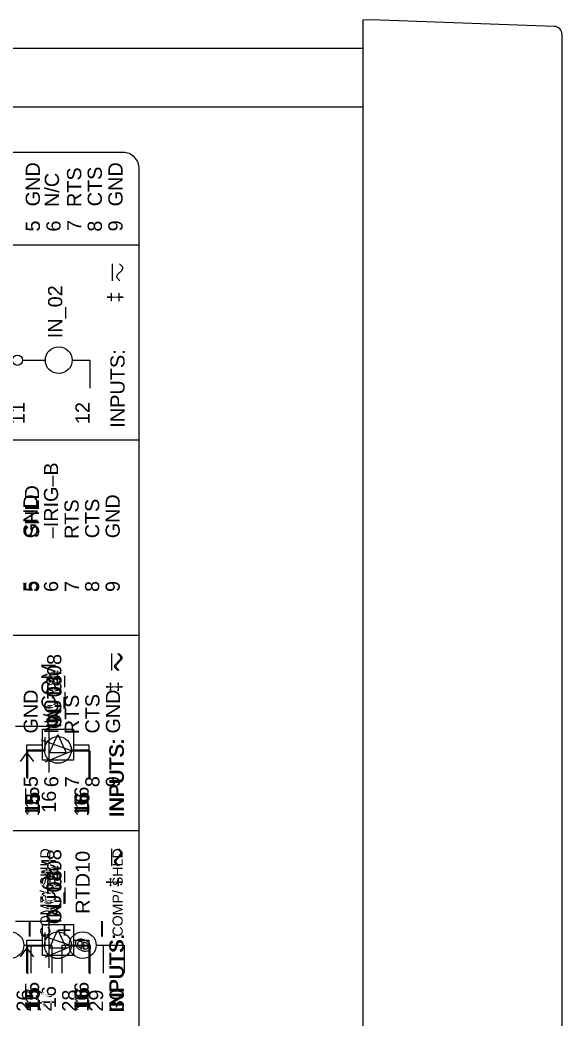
# Model space of a CAD drawing. Extents: x 0 to 24, y 0 to 18.
# Drawn here: x 12.953 to 15.577, y 4.154 to 8.989 of the extents above; entities that cross this region are included whole.
import ezdxf

# ---------------------------------------------------------------- set-up
doc = ezdxf.new("R2010")
doc.units = 0
doc.header["$MEASUREMENT"] = 0
for name, color, linetype in [('1_01__0-__NONE__EIA-232', 7, 'CONTINUOUS'), ('1_02__1-__NONE__EIA-485', 7, 'CONTINUOUS'), ('1_03__2-___1__10-100BASE-T', 7, 'CONTINUOUS'), ('1_04__3-___1__10-100BASE-T', 7, 'CONTINUOUS'), ('1_05__4-___1__100BASE-FX_M', 7, 'CONTINUOUS'), ('1_06__6-___2__10-100BASE-T', 7, 'CONTINUOUS'), ('1_07__8-___2__100BASE-FX_M', 7, 'CONTINUOUS'), ('2_02__A-__SERIAL_COMMUNICA', 7, 'CONTINUOUS'), ('2_03__B-___3__DI___4__DO__', 7, 'CONTINUOUS'), ('2_04__1-___4__DI___4__DO_E', 7, 'CONTINUOUS'), ('2_05__C-___4__DI___4__DO_F', 7, 'CONTINUOUS'), ('2_06__D-___4__DI___3__DO_E', 7, 'CONTINUOUS'), ('2_07__2A___8__DO__ELECTROM', 7, 'CONTINUOUS'), ('2_08__2B___8__DO__ELECTROM', 7, 'CONTINUOUS'), ('2_09__2C___8__DO_ELECTROME', 7, 'CONTINUOUS'), ('2_10__2D___8__DO_ELECTROME', 7, 'CONTINUOUS'), ('2_11__2G___8__DO_ELECTROME', 7, 'CONTINUOUS'), ('2_12__3-___8__DI', 7, 'CONTINUOUS'), ('2_13__4-___14__DI', 7, 'CONTINUOUS'), ('2_14__6-___4__AI___4__AO__', 7, 'CONTINUOUS'), ('3_02__B-___3__DI___4__DO__', 7, 'CONTINUOUS'), ('3_03__1-___4__DI___4__DO_E', 7, 'CONTINUOUS'), ('3_04__C-___4__DI___4__DO_F', 7, 'CONTINUOUS'), ('3_05__D-___4__DI___3__DO_E', 7, 'CONTINUOUS'), ('3_06__2A___8__DO__ELECTROM', 7, 'CONTINUOUS'), ('3_07__2B___8__DO__ELECTROM', 7, 'CONTINUOUS'), ('3_08__2C___8__DO_ELECTROME', 7, 'CONTINUOUS'), ('3_09__2D___8__DO_ELECTROME', 7, 'CONTINUOUS'), ('3_10__2G___8__DO_ELECTROME', 7, 'CONTINUOUS'), ('3_11__3-___8__DI', 7, 'CONTINUOUS'), ('3_12__4-___14__DI', 7, 'CONTINUOUS'), ('3_13__6-___4__AI___4__AO__', 7, 'CONTINUOUS'), ('3_14__9-___10__RTD_INPUTS', 7, 'CONTINUOUS'), ('5_00_____DWG', 7, 'CONTINUOUS')]:
    doc.layers.add(name, color=color, linetype=linetype)
doc.styles.add('ARIAL', font='arial.ttf')

msp = doc.modelspace()

# ---------------------------------------------------------------- linework, layer by layer
at = {"layer": '2_03__B-___3__DI___4__DO__'}
for points in [[(13.3975, 5.8404), (13.3975, 5.9234)], [(12.9864, 5.3214), (12.9864, 5.4564), (13.0715, 5.4564)], [(13.2015, 5.4564), (13.2865, 5.4564), (13.2865, 5.3214)]]:
    msp.add_lwpolyline(points, dxfattribs=at)
msp.add_lwpolyline([(13.4328, 5.8404), (13.4191, 5.8544, -0.328455), (13.4211, 5.8704), (13.4433, 5.8927, 0.339292), (13.4454, 5.9086), (13.4309, 5.9234)], format="xyb", dxfattribs=at)
msp.add_circle((13.1365, 5.4564), 0.065, dxfattribs=at)
at = {"layer": '2_04__1-___4__DI___4__DO_E'}
for points in [[(13.3975, 5.8404), (13.3975, 5.9234)], [(12.9863, 5.3214), (12.9863, 5.4564), (13.0715, 5.4564)], [(13.2015, 5.4564), (13.2865, 5.4564), (13.2865, 5.3214)]]:
    msp.add_lwpolyline(points, dxfattribs=at)
msp.add_lwpolyline([(13.4328, 5.8404), (13.4191, 5.8544, -0.328455), (13.4211, 5.8704), (13.4433, 5.8927, 0.339292), (13.4454, 5.9086), (13.4309, 5.9234)], format="xyb", dxfattribs=at)
msp.add_lwpolyline([(13.1365, 5.5214), (13.1496, 5.52), (13.1618, 5.5163), (13.1729, 5.5103), (13.1825, 5.5023), (13.1904, 5.4927), (13.1964, 5.4817), (13.2002, 5.4695), (13.2015, 5.4564), (13.2002, 5.4433), (13.1964, 5.4311), (13.1904, 5.42), (13.1825, 5.4104), (13.1729, 5.4025), (13.1618, 5.3965), (13.1496, 5.3927), (13.1365, 5.3914), (13.1234, 5.3927), (13.1112, 5.3965), (13.1002, 5.4025), (13.0906, 5.4104), (13.0826, 5.42), (13.0766, 5.4311), (13.0729, 5.4433), (13.0715, 5.4564), (13.0729, 5.4695), (13.0766, 5.4817), (13.0826, 5.4927), (13.0906, 5.5023), (13.1002, 5.5103), (13.1112, 5.5163), (13.1234, 5.52)], close=True, dxfattribs=at)
msp.add_circle((13.1365, 5.4564), 0.065, dxfattribs=at)
at = {"layer": '2_05__C-___4__DI___4__DO_F'}
for points in [[(13.3975, 5.8403), (13.3975, 5.9233)], [(12.9863, 5.3213), (12.9863, 5.4563), (13.0715, 5.4563)], [(13.2015, 5.4563), (13.2865, 5.4563), (13.2865, 5.3213)]]:
    msp.add_lwpolyline(points, dxfattribs=at)
msp.add_lwpolyline([(13.4265, 5.8403), (13.4127, 5.8544, -0.328455), (13.4148, 5.8703), (13.4369, 5.8926, 0.339292), (13.439, 5.9085), (13.4245, 5.9233)], format="xyb", dxfattribs=at)
msp.add_circle((13.1363, 5.4563), 0.065, dxfattribs=at)
at = {"layer": '2_06__D-___4__DI___3__DO_E'}
for points in [[(13.3975, 5.8404), (13.3975, 5.9234)], [(12.9863, 5.3214), (12.9863, 5.4564), (13.0715, 5.4564)], [(13.2015, 5.4564), (13.2865, 5.4564), (13.2865, 5.3214)]]:
    msp.add_lwpolyline(points, dxfattribs=at)
msp.add_lwpolyline([(13.4265, 5.8404), (13.4127, 5.8544, -0.328455), (13.4148, 5.8704), (13.437, 5.8927, 0.339292), (13.439, 5.9086), (13.4245, 5.9234)], format="xyb", dxfattribs=at)
msp.add_circle((13.1363, 5.4564), 0.065, dxfattribs=at)
at = {"layer": '2_07__2A___8__DO__ELECTROM'}
for points in [[(12.9903, 5.3175), (12.9903, 5.4525), (13.0754, 5.4525)], [(13.0754, 5.3988), (13.2054, 5.4525), (13.2904, 5.4525), (13.2904, 5.3175)]]:
    msp.add_lwpolyline(points, dxfattribs=at)
at = {"layer": '2_08__2B___8__DO__ELECTROM'}
for points in [[(12.9903, 5.3175), (12.9903, 5.4525), (13.0754, 5.4525), (13.0754, 5.5175)], [(13.0554, 5.505), (13.2054, 5.4525), (13.2904, 5.4525), (13.2904, 5.3175)]]:
    msp.add_lwpolyline(points, dxfattribs=at)
at = {"layer": '2_09__2C___8__DO_ELECTROME'}
for points in [[(12.9903, 5.3175), (12.9903, 5.4525), (13.0754, 5.4525), (13.0754, 5.5175)], [(13.0554, 5.505), (13.2054, 5.4525), (13.2904, 5.4525), (13.2904, 5.3175)]]:
    msp.add_lwpolyline(points, dxfattribs=at)
at = {"layer": '2_10__2D___8__DO_ELECTROME'}
for points in [[(12.9903, 5.3175), (12.9903, 5.4525), (13.0754, 5.4525), (13.0754, 5.5175)], [(13.0554, 5.505), (13.2054, 5.4525), (13.2904, 5.4525), (13.2904, 5.3175)]]:
    msp.add_lwpolyline(points, dxfattribs=at)
at = {"layer": '2_11__2G___8__DO_ELECTROME'}
for points in [[(12.9903, 5.3175), (12.9903, 5.4525), (13.0754, 5.4525), (13.0754, 5.5175)], [(13.0554, 5.505), (13.2054, 5.4525), (13.2904, 5.4525), (13.2904, 5.3175)]]:
    msp.add_lwpolyline(points, dxfattribs=at)
at = {"layer": '2_12__3-___8__DI'}
for points in [[(13.3977, 5.8404), (13.3977, 5.9234)], [(12.9865, 5.3214), (12.9865, 5.4564), (13.0715, 5.4564)], [(13.2015, 5.4564), (13.2865, 5.4564), (13.2865, 5.3214)]]:
    msp.add_lwpolyline(points, dxfattribs=at)
msp.add_lwpolyline([(13.4267, 5.8404), (13.4129, 5.8544, -0.328455), (13.415, 5.8704), (13.4372, 5.8927, 0.339292), (13.4392, 5.9086), (13.4247, 5.9234)], format="xyb", dxfattribs=at)
msp.add_circle((13.1365, 5.4564), 0.065, dxfattribs=at)
at = {"layer": '2_13__4-___14__DI'}
for points in [[(13.3975, 5.8404), (13.3975, 5.9234)], [(12.9304, 5.5719), (13.0929, 5.5719), (13.0929, 5.3469)]]:
    msp.add_lwpolyline(points, dxfattribs=at)
msp.add_lwpolyline([(13.4265, 5.8404), (13.4127, 5.8544, -0.328455), (13.4148, 5.8704), (13.4369, 5.8927, 0.339292), (13.439, 5.9086), (13.4245, 5.9234)], format="xyb", dxfattribs=at)
at = {"layer": '2_14__6-___4__AI___4__AO__'}
for points in [[(13.2113, 5.5564), (13.2113, 5.4064), (13.0614, 5.4064), (13.0614, 5.5564), (13.2113, 5.5564)], [(13.1763, 5.4414), (13.0963, 5.4414), (13.1363, 5.5314), (13.1763, 5.4414)], [(12.9863, 5.3464), (12.9863, 5.4814), (13.0613, 5.4814)], [(13.2114, 5.4814), (13.2865, 5.4814), (13.2865, 5.3464)], [(12.9551, 5.4002), (12.9863, 5.4414), (13.0175, 5.4002)]]:
    msp.add_lwpolyline(points, dxfattribs=at)
at = {"layer": '3_02__B-___3__DI___4__DO__'}
for points in [[(13.3975, 4.8954), (13.3975, 4.9783)], [(12.9864, 4.3764), (12.9864, 4.5114), (13.0715, 4.5114)], [(13.2015, 4.5114), (13.2865, 4.5114), (13.2865, 4.3764)]]:
    msp.add_lwpolyline(points, dxfattribs=at)
msp.add_lwpolyline([(13.4328, 4.8954), (13.4191, 4.9094, -0.328455), (13.4211, 4.9254), (13.4433, 4.9476, 0.339292), (13.4454, 4.9636), (13.4309, 4.9784)], format="xyb", dxfattribs=at)
msp.add_circle((13.1365, 4.5114), 0.065, dxfattribs=at)
at = {"layer": '3_03__1-___4__DI___4__DO_E'}
for points in [[(13.3975, 4.8954), (13.3975, 4.9783)], [(12.9863, 4.3764), (12.9863, 4.5114), (13.0715, 4.5114)], [(13.2015, 4.5114), (13.2865, 4.5114), (13.2865, 4.3764)]]:
    msp.add_lwpolyline(points, dxfattribs=at)
msp.add_lwpolyline([(13.4328, 4.8954), (13.4191, 4.9094, -0.328455), (13.4211, 4.9254), (13.4433, 4.9476, 0.339292), (13.4454, 4.9636), (13.4309, 4.9784)], format="xyb", dxfattribs=at)
msp.add_lwpolyline([(13.1365, 4.5763), (13.1496, 4.575), (13.1618, 4.5712), (13.1729, 4.5652), (13.1825, 4.5573), (13.1904, 4.5477), (13.1964, 4.5366), (13.2002, 4.5244), (13.2015, 4.5113), (13.2002, 4.4982), (13.1964, 4.486), (13.1904, 4.475), (13.1825, 4.4654), (13.1729, 4.4574), (13.1618, 4.4515), (13.1496, 4.4477), (13.1365, 4.4463), (13.1234, 4.4477), (13.1112, 4.4515), (13.1002, 4.4574), (13.0906, 4.4654), (13.0826, 4.475), (13.0766, 4.486), (13.0729, 4.4982), (13.0715, 4.5113), (13.0729, 4.5244), (13.0766, 4.5366), (13.0826, 4.5477), (13.0906, 4.5573), (13.1002, 4.5652), (13.1112, 4.5712), (13.1234, 4.575)], close=True, dxfattribs=at)
msp.add_circle((13.1365, 4.5114), 0.065, dxfattribs=at)
at = {"layer": '3_04__C-___4__DI___4__DO_F'}
for points in [[(13.3975, 4.8953), (13.3975, 4.9783)], [(12.9863, 4.3763), (12.9863, 4.5113), (13.0715, 4.5113)], [(13.2015, 4.5113), (13.2865, 4.5113), (13.2865, 4.3763)]]:
    msp.add_lwpolyline(points, dxfattribs=at)
msp.add_lwpolyline([(13.4265, 4.8953), (13.4127, 4.9093, -0.328455), (13.4148, 4.9253), (13.4369, 4.9476, 0.339292), (13.439, 4.9635), (13.4245, 4.9783)], format="xyb", dxfattribs=at)
msp.add_circle((13.1363, 4.5113), 0.065, dxfattribs=at)
at = {"layer": '3_05__D-___4__DI___3__DO_E'}
for points in [[(13.3975, 4.8954), (13.3975, 4.9783)], [(12.9863, 4.3764), (12.9863, 4.5114), (13.0715, 4.5114)], [(13.2015, 4.5114), (13.2865, 4.5114), (13.2865, 4.3764)]]:
    msp.add_lwpolyline(points, dxfattribs=at)
msp.add_lwpolyline([(13.4265, 4.8954), (13.4127, 4.9094, -0.328455), (13.4148, 4.9253), (13.4369, 4.9476, 0.339292), (13.439, 4.9636), (13.4245, 4.9783)], format="xyb", dxfattribs=at)
msp.add_circle((13.1363, 4.5114), 0.065, dxfattribs=at)
at = {"layer": '3_06__2A___8__DO__ELECTROM'}
for points in [[(12.9903, 4.3725), (12.9903, 4.5075), (13.0754, 4.5075)], [(13.0754, 4.4538), (13.2054, 4.5075), (13.2904, 4.5075), (13.2904, 4.3725)]]:
    msp.add_lwpolyline(points, dxfattribs=at)
at = {"layer": '3_07__2B___8__DO__ELECTROM'}
for points in [[(12.9903, 4.3724), (12.9903, 4.5075), (13.0754, 4.5075), (13.0754, 4.5724)], [(13.0554, 4.56), (13.2054, 4.5074), (13.2904, 4.5075), (13.2904, 4.3725)]]:
    msp.add_lwpolyline(points, dxfattribs=at)
at = {"layer": '3_08__2C___8__DO_ELECTROME'}
for points in [[(12.9903, 4.3724), (12.9903, 4.5075), (13.0754, 4.5075), (13.0754, 4.5724)], [(13.0554, 4.56), (13.2054, 4.5074), (13.2904, 4.5075), (13.2904, 4.3725)]]:
    msp.add_lwpolyline(points, dxfattribs=at)
at = {"layer": '3_09__2D___8__DO_ELECTROME'}
for points in [[(12.9903, 4.3724), (12.9903, 4.5075), (13.0754, 4.5075), (13.0754, 4.5724)], [(13.0554, 4.56), (13.2054, 4.5074), (13.2904, 4.5075), (13.2904, 4.3725)]]:
    msp.add_lwpolyline(points, dxfattribs=at)
at = {"layer": '3_10__2G___8__DO_ELECTROME'}
for points in [[(12.9902, 4.3724), (12.9902, 4.5075), (13.0753, 4.5075), (13.0753, 4.5724)], [(13.0553, 4.56), (13.2054, 4.5074), (13.2903, 4.5075), (13.2903, 4.3725)]]:
    msp.add_lwpolyline(points, dxfattribs=at)
at = {"layer": '3_11__3-___8__DI'}
for points in [[(13.3977, 4.8954), (13.3977, 4.9783)], [(12.9865, 4.3764), (12.9865, 4.5114), (13.0715, 4.5114)], [(13.2015, 4.5114), (13.2865, 4.5114), (13.2865, 4.3764)]]:
    msp.add_lwpolyline(points, dxfattribs=at)
msp.add_lwpolyline([(13.4267, 4.8954), (13.4129, 4.9094, -0.328455), (13.415, 4.9253), (13.4372, 4.9476, 0.339292), (13.4392, 4.9636), (13.4247, 4.9783)], format="xyb", dxfattribs=at)
msp.add_circle((13.1365, 4.5114), 0.065, dxfattribs=at)
at = {"layer": '3_12__4-___14__DI'}
for points in [[(13.3975, 4.8954), (13.3975, 4.9783)], [(12.9304, 4.6268), (13.0929, 4.6268), (13.0929, 4.4018)]]:
    msp.add_lwpolyline(points, dxfattribs=at)
msp.add_lwpolyline([(13.4265, 4.8954), (13.4127, 4.9094, -0.328455), (13.4148, 4.9253), (13.4369, 4.9476, 0.339292), (13.439, 4.9636), (13.4245, 4.9783)], format="xyb", dxfattribs=at)
at = {"layer": '3_13__6-___4__AI___4__AO__'}
for points in [[(13.2113, 4.6113), (13.2113, 4.4613), (13.0614, 4.4613), (13.0614, 4.6113), (13.2113, 4.6113)], [(13.1763, 4.4963), (13.0963, 4.4963), (13.1363, 4.5863), (13.1763, 4.4963)], [(12.9863, 4.4014), (12.9863, 4.5364), (13.0613, 4.5364)], [(13.2114, 4.5364), (13.2865, 4.5364), (13.2865, 4.4014)], [(12.9551, 4.4551), (12.9863, 4.4964), (13.0175, 4.4551)]]:
    msp.add_lwpolyline(points, dxfattribs=at)
at = {"layer": '3_14__9-___10__RTD_INPUTS'}
for points in [[(12.9714, 4.5114), (13.1064, 4.5114), (13.1064, 4.3764)], [(13.0064, 4.3764), (13.0064, 4.5114)], [(13.1564, 4.3764), (13.1564, 4.5114), (13.1914, 4.5114)], [(13.3214, 4.5114), (13.4564, 4.5114), (13.4564, 4.3764)], [(13.3564, 4.3764), (13.3564, 4.5114)]]:
    msp.add_lwpolyline(points, dxfattribs=at)
for points in [[(13.223, 4.5268, -0.143998), (13.2281, 4.5361, -0.134668), (13.2373, 4.5411, -0.092608), (13.2501, 4.5416, -0.064693), (13.2649, 4.5377, -0.06933), (13.2776, 4.5303, -0.080584), (13.2869, 4.5203, -0.095051), (13.2919, 4.5084, -0.105205), (13.2919, 4.4958, -0.144282), (13.2869, 4.4866, -0.134327), (13.2776, 4.4816, -0.092374), (13.2649, 4.4811, -0.064684), (13.2501, 4.485, -0.069188), (13.2373, 4.4924, -0.080393), (13.2281, 4.5023, -0.095121), (13.223, 4.5142, -0.105176)], [(13.2525, 4.5306), (13.2525, 4.4947), (13.2494, 4.4958, -0.062591), (13.2415, 4.5006, -0.080511), (13.2359, 4.5067, -0.095491), (13.233, 4.514, -0.097303), (13.233, 4.5218, -0.142807), (13.2359, 4.5275, -0.135554), (13.2415, 4.5306, -0.08583), (13.2494, 4.5312)], [(13.2625, 4.4919), (13.2625, 4.5277), (13.2656, 4.5267, -0.062591), (13.2735, 4.5219, -0.080511), (13.2791, 4.5157, -0.095491), (13.282, 4.5085, -0.097303), (13.282, 4.5007, -0.142807), (13.2791, 4.495, -0.135554), (13.2735, 4.4919, -0.08583), (13.2656, 4.4913)]]:
    msp.add_lwpolyline(points, format="xyb", close=True, dxfattribs=at)
for centre in [(12.9064, 4.5114), (13.2564, 4.5114)]:
    msp.add_circle(centre, 0.065, dxfattribs=at)
at = {"layer": '5_00_____DWG'}
for points in [[(14.6123, 8.9874), (14.6123, 1.434), (14.6523, 1.4326), (15.5388, 1.4635, 0.404026), (15.5768, 1.5029), (15.5768, 8.9185, 0.404026), (15.5388, 8.9579), (14.6523, 8.9888), (14.6123, 8.9874)], [(13.4504, 8.3481), (9.7405, 8.3481, 0.414213), (9.6605, 8.2681), (9.6605, 2.1031, 0.414212), (9.7405, 2.0231), (13.4504, 2.0231, 0.414211), (13.5304, 2.1031), (13.5304, 8.2681, 0.414219)]]:
    msp.add_lwpolyline(points, format="xyb", close=True, dxfattribs=at)
msp.add_lwpolyline([(9.4932, 8.8524), (14.6123, 8.8524), (14.6123, 1.569), (9.4932, 1.569)], close=True, dxfattribs=at)
for points in [[(14.6123, 8.567), (9.4932, 8.567)], [(13.5304, 7.8998), (9.6605, 7.8998)], [(13.4014, 7.7265), (13.4014, 7.8095)], [(12.9654, 7.3425), (13.0755, 7.3425)], [(13.2055, 7.3425), (13.2905, 7.3425), (13.2905, 7.2075)], [(13.5304, 6.9548), (9.6605, 6.9548)], [(13.5304, 6.0098), (9.6605, 6.0098)], [(13.5304, 5.0648), (9.6605, 5.0648)]]:
    msp.add_lwpolyline(points, dxfattribs=at)
msp.add_lwpolyline([(13.4368, 7.7265), (13.423, 7.7405, -0.328455), (13.4251, 7.7565), (13.4472, 7.7788, 0.339292), (13.4493, 7.7947), (13.4348, 7.8095)], format="xyb", dxfattribs=at)
for centre, radius in [((13.1405, 7.3425), 0.065), ((12.9404, 7.3425), 0.025)]:
    msp.add_circle(centre, radius, dxfattribs=at)

# ---------------------------------------------------------------- texts
at = {"layer": '1_01__0-__NONE__EIA-232', "style": 'ARIAL'}
for s, height, p in [('–IRIG–B', 0.06846, (13.1373, 6.4808)), ('GND', 0.06846, (13.0379, 6.4807)), ('GND', 0.06846, (13.4357, 6.4807)), ('RTS', 0.06846, (13.2368, 6.4775)), ('CTS', 0.06846, (13.3363, 6.4807)), ('5', 0.0685, (13.0378, 6.2211)), ('6', 0.0685, (13.1373, 6.2209)), ('7', 0.0685, (13.2378, 6.2209)), ('8', 0.0685, (13.3362, 6.2209)), ('9', 0.0685, (13.4357, 6.2209))]:
    msp.add_text(s, height=height, rotation=90, dxfattribs=at).set_placement(p)
at = {"layer": '1_02__1-__NONE__EIA-485', "style": 'ARIAL'}
for s, height, p in [('SHLD', 0.06883, (13.0454, 6.4811)), ('5', 0.0688, (13.0453, 6.2209))]:
    msp.add_text(s, height=height, rotation=90, dxfattribs=at).set_placement(p)
at = {"layer": '1_03__2-___1__10-100BASE-T', "style": 'ARIAL'}
for s, height, p in [('–IRIG–B', 0.06846, (13.1373, 6.4808)), ('GND', 0.06846, (13.0379, 6.4807)), ('GND', 0.06846, (13.4357, 6.4807)), ('RTS', 0.06846, (13.2368, 6.4775)), ('CTS', 0.06846, (13.3363, 6.4807)), ('5', 0.0685, (13.0378, 6.2211)), ('6', 0.0685, (13.1373, 6.2209)), ('7', 0.0685, (13.2378, 6.2209)), ('8', 0.0685, (13.3362, 6.2209)), ('9', 0.0685, (13.4357, 6.2209))]:
    msp.add_text(s, height=height, rotation=90, dxfattribs=at).set_placement(p)
at = {"layer": '1_04__3-___1__10-100BASE-T', "style": 'ARIAL'}
for s, height, p in [('SHLD', 0.06883, (13.0454, 6.4811)), ('5', 0.0688, (13.0453, 6.2209))]:
    msp.add_text(s, height=height, rotation=90, dxfattribs=at).set_placement(p)
at = {"layer": '1_05__4-___1__100BASE-FX_M', "style": 'ARIAL'}
for s, height, p in [('–IRIG–B', 0.06846, (13.1373, 6.4808)), ('GND', 0.06846, (13.0379, 6.4807)), ('GND', 0.06846, (13.4357, 6.4807)), ('RTS', 0.06846, (13.2368, 6.4775)), ('CTS', 0.06846, (13.3363, 6.4807)), ('5', 0.0685, (13.0378, 6.2211)), ('6', 0.0685, (13.1373, 6.2209)), ('7', 0.0685, (13.2378, 6.2209)), ('8', 0.0685, (13.3362, 6.2209)), ('9', 0.0685, (13.4357, 6.2209))]:
    msp.add_text(s, height=height, rotation=90, dxfattribs=at).set_placement(p)
at = {"layer": '1_06__6-___2__10-100BASE-T', "style": 'ARIAL'}
for s, height, p in [('–IRIG–B', 0.06846, (13.1373, 6.4808)), ('GND', 0.06846, (13.0379, 6.4807)), ('GND', 0.06846, (13.4357, 6.4807)), ('RTS', 0.06846, (13.2368, 6.4775)), ('CTS', 0.06846, (13.3363, 6.4807)), ('5', 0.0685, (13.0378, 6.2211)), ('6', 0.0685, (13.1373, 6.2209)), ('7', 0.0685, (13.2378, 6.2209)), ('8', 0.0685, (13.3362, 6.2209)), ('9', 0.0685, (13.4357, 6.2209))]:
    msp.add_text(s, height=height, rotation=90, dxfattribs=at).set_placement(p)
at = {"layer": '1_07__8-___2__100BASE-FX_M', "style": 'ARIAL'}
for s, height, p in [('–IRIG–B', 0.06846, (13.1373, 6.4808)), ('GND', 0.06846, (13.0379, 6.4807)), ('GND', 0.06846, (13.4357, 6.4807)), ('RTS', 0.06846, (13.2368, 6.4775)), ('CTS', 0.06846, (13.3363, 6.4807)), ('5', 0.0685, (13.0378, 6.2211)), ('6', 0.0685, (13.1373, 6.2209)), ('7', 0.0685, (13.2378, 6.2209)), ('8', 0.0685, (13.3362, 6.2209)), ('9', 0.0685, (13.4357, 6.2209))]:
    msp.add_text(s, height=height, rotation=90, dxfattribs=at).set_placement(p)
at = {"layer": '2_02__A-__SERIAL_COMMUNICA', "style": 'ARIAL'}
for s, height, p in [('GND', 0.06846, (13.0391, 5.5357)), ('RTS', 0.06846, (13.238, 5.5325)), ('CTS', 0.06846, (13.3375, 5.5357)), ('GND', 0.06846, (13.437, 5.5357)), ('N/C', 0.06846, (13.1386, 5.5358)), ('5', 0.0685, (13.0391, 5.276)), ('6', 0.0685, (13.1386, 5.2759)), ('7', 0.0685, (13.2391, 5.2759)), ('8', 0.0685, (13.3375, 5.2759)), ('9', 0.0685, (13.4369, 5.2759))]:
    msp.add_text(s, height=height, rotation=90, dxfattribs=at).set_placement(p)
at = {"layer": '2_03__B-___3__DI___4__DO__', "style": 'ARIAL'}
for s, height, p in [('IN_03', 0.06883, (13.1492, 5.5613)), ('‡', 0.0688, (13.4424, 5.7345)), ('INPUTS:', 0.06883, (13.4542, 5.1335)), ('15', 0.06883, (13.0452, 5.1335)), ('16', 0.06883, (13.2852, 5.1335))]:
    msp.add_text(s, height=height, rotation=90, dxfattribs=at).set_placement(p)
at = {"layer": '2_04__1-___4__DI___4__DO_E', "style": 'ARIAL'}
for s, height, p in [('IN_04', 0.06883, (13.1535, 5.5619)), ('IN_04', 0.06883, (13.1535, 5.5623)), ('‡', 0.0688, (13.4424, 5.7345)), ('INPUTS:', 0.06883, (13.4553, 5.1296)), ('INPUTS:', 0.06883, (13.4554, 5.1292)), ('15', 0.06883, (13.0452, 5.1469)), ('15', 0.06883, (13.0452, 5.1468)), ('16', 0.06883, (13.2852, 5.1469)), ('16', 0.06883, (13.2852, 5.1468))]:
    msp.add_text(s, height=height, rotation=90, dxfattribs=at).set_placement(p)
at = {"layer": '2_05__C-___4__DI___4__DO_F', "style": 'ARIAL'}
for s, height, p in [('IN_04', 0.06883, (13.1535, 5.5622)), ('‡', 0.0688, (13.4424, 5.7344)), ('INPUTS:', 0.06883, (13.4553, 5.1295)), ('15', 0.06883, (13.0452, 5.1468)), ('16', 0.06883, (13.2852, 5.1468))]:
    msp.add_text(s, height=height, rotation=90, dxfattribs=at).set_placement(p)
at = {"layer": '2_06__D-___4__DI___3__DO_E', "style": 'ARIAL'}
for s, height, p in [('IN_04', 0.06883, (13.1535, 5.5623)), ('‡', 0.0688, (13.4424, 5.7345)), ('INPUTS:', 0.06883, (13.4554, 5.1296)), ('15', 0.06883, (13.0452, 5.1469)), ('16', 0.06883, (13.2852, 5.1469))]:
    msp.add_text(s, height=height, rotation=90, dxfattribs=at).set_placement(p)
at = {"layer": '2_07__2A___8__DO__ELECTROM', "style": 'ARIAL'}
for s, p in [('OUT_08', (13.153, 5.5575)), ('15', (13.0492, 5.143)), ('16', (13.2892, 5.143))]:
    msp.add_text(s, height=0.06883, rotation=90, dxfattribs=at).set_placement(p)
at = {"layer": '2_08__2B___8__DO__ELECTROM', "style": 'ARIAL'}
for s, p in [('OUT_08', (13.153, 5.5574)), ('15', (13.0492, 5.143)), ('16', (13.2892, 5.143))]:
    msp.add_text(s, height=0.06883, rotation=90, dxfattribs=at).set_placement(p)
at = {"layer": '2_09__2C___8__DO_ELECTROME', "style": 'ARIAL'}
for s, p in [('OUT_08', (13.153, 5.5574)), ('15', (13.0492, 5.143)), ('16', (13.2892, 5.143))]:
    msp.add_text(s, height=0.06883, rotation=90, dxfattribs=at).set_placement(p)
at = {"layer": '2_10__2D___8__DO_ELECTROME', "style": 'ARIAL'}
for s, p in [('OUT_08', (13.153, 5.5574)), ('15', (13.0492, 5.143)), ('16', (13.2892, 5.143))]:
    msp.add_text(s, height=0.06883, rotation=90, dxfattribs=at).set_placement(p)
at = {"layer": '2_11__2G___8__DO_ELECTROME', "style": 'ARIAL'}
for s, p in [('OUT_08', (13.153, 5.5574)), ('15', (13.0492, 5.143)), ('16', (13.2892, 5.143))]:
    msp.add_text(s, height=0.06883, rotation=90, dxfattribs=at).set_placement(p)
at = {"layer": '2_12__3-___8__DI', "style": 'ARIAL'}
for s, height, p in [('IN_08', 0.06883, (13.1537, 5.5623)), ('‡', 0.0688, (13.4426, 5.7345)), ('INPUTS:', 0.06883, (13.4556, 5.1296)), ('15', 0.06883, (13.0454, 5.1469)), ('16', 0.06883, (13.2854, 5.1469))]:
    msp.add_text(s, height=height, rotation=90, dxfattribs=at).set_placement(p)
at = {"layer": '2_13__4-___14__DI', "style": 'ARIAL'}
for s, height, p in [('COM', 0.06883, (13.1257, 5.6517)), ('‡', 0.0688, (13.4424, 5.7344)), ('INPUTS:', 0.06883, (13.4542, 5.1307)), ('16', 0.06883, (13.1268, 5.1516))]:
    msp.add_text(s, height=height, rotation=90, dxfattribs=at).set_placement(p)
at = {"layer": '2_14__6-___4__AI___4__AO__', "style": 'ARIAL'}
for s, p in [('AI_04', (13.1534, 5.5918)), ('15', (13.0451, 5.1718)), ('16', (13.2852, 5.1718))]:
    msp.add_text(s, height=0.06883, rotation=90, dxfattribs=at).set_placement(p)
at = {"layer": '3_02__B-___3__DI___4__DO__', "style": 'ARIAL'}
for s, height, p in [('IN_03', 0.06883, (13.1492, 4.6163)), ('‡', 0.0688, (13.4424, 4.7895)), ('INPUTS:', 0.06883, (13.4542, 4.1885)), ('15', 0.06883, (13.0452, 4.1885)), ('16', 0.06883, (13.2852, 4.1885))]:
    msp.add_text(s, height=height, rotation=90, dxfattribs=at).set_placement(p)
at = {"layer": '3_03__1-___4__DI___4__DO_E', "style": 'ARIAL'}
for s, height, p in [('IN_04', 0.06883, (13.1535, 4.6169)), ('IN_04', 0.06883, (13.1535, 4.6172)), ('‡', 0.0688, (13.4424, 4.7895)), ('INPUTS:', 0.06883, (13.4553, 4.1845)), ('INPUTS:', 0.06883, (13.4554, 4.1842)), ('15', 0.06883, (13.0452, 4.2018)), ('15', 0.06883, (13.0452, 4.2018)), ('16', 0.06883, (13.2852, 4.2018)), ('16', 0.06883, (13.2852, 4.2018))]:
    msp.add_text(s, height=height, rotation=90, dxfattribs=at).set_placement(p)
at = {"layer": '3_04__C-___4__DI___4__DO_F', "style": 'ARIAL'}
for s, height, p in [('IN_04', 0.06883, (13.1535, 4.6172)), ('‡', 0.0688, (13.4424, 4.7894)), ('INPUTS:', 0.06883, (13.4553, 4.1845)), ('15', 0.06883, (13.0452, 4.2018)), ('16', 0.06883, (13.2852, 4.2018))]:
    msp.add_text(s, height=height, rotation=90, dxfattribs=at).set_placement(p)
at = {"layer": '3_05__D-___4__DI___3__DO_E', "style": 'ARIAL'}
for s, height, p in [('IN_04', 0.06883, (13.1535, 4.6172)), ('‡', 0.0688, (13.4424, 4.7895)), ('INPUTS:', 0.06883, (13.4553, 4.1845)), ('15', 0.06883, (13.0452, 4.2018)), ('16', 0.06883, (13.2852, 4.2018))]:
    msp.add_text(s, height=height, rotation=90, dxfattribs=at).set_placement(p)
at = {"layer": '3_06__2A___8__DO__ELECTROM', "style": 'ARIAL'}
for s, p in [('OUT_08', (13.153, 4.6124)), ('15', (13.0492, 4.198)), ('16', (13.2892, 4.198))]:
    msp.add_text(s, height=0.06883, rotation=90, dxfattribs=at).set_placement(p)
at = {"layer": '3_07__2B___8__DO__ELECTROM', "style": 'ARIAL'}
for s, p in [('OUT_08', (13.153, 4.6124)), ('15', (13.0492, 4.1979)), ('16', (13.2892, 4.1979))]:
    msp.add_text(s, height=0.06883, rotation=90, dxfattribs=at).set_placement(p)
at = {"layer": '3_08__2C___8__DO_ELECTROME', "style": 'ARIAL'}
for s, p in [('OUT_08', (13.153, 4.6124)), ('15', (13.0492, 4.1979)), ('16', (13.2892, 4.1979))]:
    msp.add_text(s, height=0.06883, rotation=90, dxfattribs=at).set_placement(p)
at = {"layer": '3_09__2D___8__DO_ELECTROME', "style": 'ARIAL'}
for s, p in [('OUT_08', (13.153, 4.6124)), ('15', (13.0492, 4.1979)), ('16', (13.2892, 4.1979))]:
    msp.add_text(s, height=0.06883, rotation=90, dxfattribs=at).set_placement(p)
at = {"layer": '3_10__2G___8__DO_ELECTROME', "style": 'ARIAL'}
for s, p in [('OUT_08', (13.153, 4.6124)), ('15', (13.0492, 4.1979)), ('16', (13.2892, 4.1979))]:
    msp.add_text(s, height=0.06883, rotation=90, dxfattribs=at).set_placement(p)
at = {"layer": '3_11__3-___8__DI', "style": 'ARIAL'}
for s, height, p in [('IN_08', 0.06883, (13.1537, 4.6172)), ('‡', 0.0688, (13.4426, 4.7895)), ('INPUTS:', 0.06883, (13.4556, 4.1845)), ('15', 0.06883, (13.0454, 4.2018)), ('16', 0.06883, (13.2854, 4.2018))]:
    msp.add_text(s, height=height, rotation=90, dxfattribs=at).set_placement(p)
at = {"layer": '3_12__4-___14__DI', "style": 'ARIAL'}
for s, height, p in [('COM', 0.06883, (13.1257, 4.7067)), ('‡', 0.0688, (13.4424, 4.7894)), ('INPUTS:', 0.06883, (13.4542, 4.1856)), ('16', 0.06883, (13.1268, 4.2066))]:
    msp.add_text(s, height=height, rotation=90, dxfattribs=at).set_placement(p)
at = {"layer": '3_13__6-___4__AI___4__AO__', "style": 'ARIAL'}
for s, p in [('AI_04', (13.1534, 4.6467)), ('15', (13.0451, 4.2268)), ('16', (13.2852, 4.2268))]:
    msp.add_text(s, height=0.06883, rotation=90, dxfattribs=at).set_placement(p)
at = {"layer": '3_14__9-___10__RTD_INPUTS', "style": 'ARIAL'}
for s, height, p in [('COMP/ SHLD', 0.04917, (13.1001, 4.5527)), ('RTD10', 0.06883, (13.2904, 4.6632)), ('COMP/ SHLD', 0.04917, (13.4501, 4.5527)), ('–', 0.0978, (13.0362, 4.5522)), ('+', 0.0787, (13.2061, 4.5524)), ('–', 0.0978, (13.3862, 4.5522)), ('26', 0.06883, (13.0053, 4.1897)), ('27', 0.06883, (13.1064, 4.1897)), ('28', 0.06883, (13.2253, 4.1897)), ('29', 0.06883, (13.3553, 4.1897)), ('30', 0.06883, (13.4553, 4.1917))]:
    msp.add_text(s, height=height, rotation=90, dxfattribs=at).set_placement(p)
at = {"layer": '5_00_____DWG', "style": 'ARIAL'}
for s, height, p in [('GND', 0.06883, (13.0493, 8.0868)), ('RTS', 0.06883, (13.2493, 8.0836)), ('CTS', 0.06883, (13.3493, 8.0868)), ('GND', 0.06883, (13.4494, 8.0868)), ('N/C', 0.06883, (13.1416, 8.0836)), ('5', 0.0688, (13.0493, 7.9646)), ('6', 0.0688, (13.1493, 7.9646)), ('7', 0.0688, (13.2504, 7.9675)), ('8', 0.0688, (13.3493, 7.9641)), ('9', 0.0688, (13.4493, 7.9656)), ('IN_02', 0.06883, (13.1575, 7.4484)), ('‡', 0.0688, (13.4464, 7.6206)), ('INPUTS:', 0.06883, (13.4593, 7.0157)), ('11', 0.06883, (12.9751, 7.033)), ('12', 0.06883, (13.2902, 7.033))]:
    msp.add_text(s, height=height, rotation=90, dxfattribs=at).set_placement(p)

doc.saveas('drawing.dxf')
